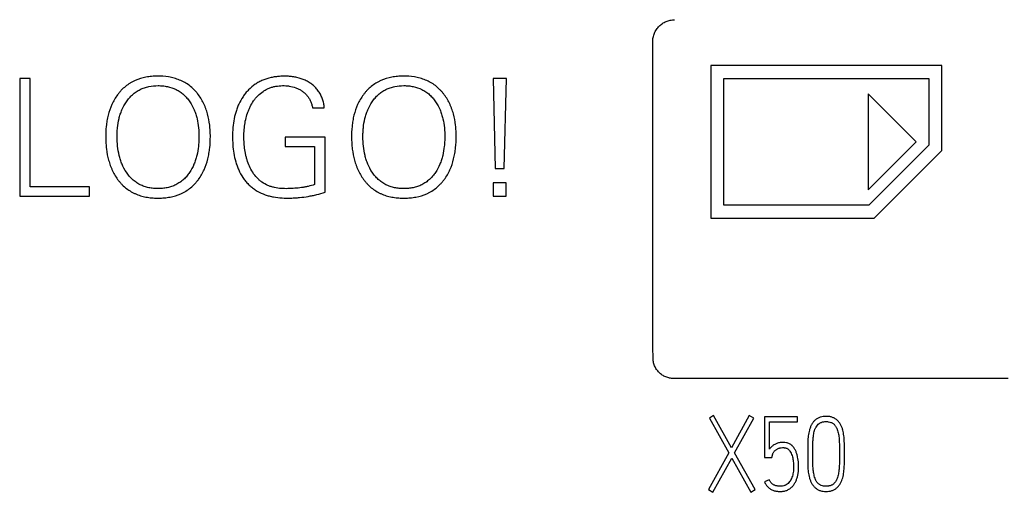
# Model space of a CAD drawing. Extents: x 0 to 420, y 0 to 297.
# Drawn here: x 125.75 to 148.42, y 199.56 to 210.38 of the extents above; entities that cross this region are included whole.
import ezdxf

# ---------------------------------------------------------------- set-up
doc = ezdxf.new("R2010")
doc.units = 0
doc.header["$LTSCALE"] = 23.1
doc.layers.add('10000_FRONT', color=7, linetype='CONTINUOUS')
doc.layers.add('10500_FRONT_LABELING', color=7, linetype='CONTINUOUS')

msp = doc.modelspace()

# ---------------------------------------------------------------- linework, layer by layer
at = {"layer": '10000_FRONT', "color": 7, "linetype": 'CONTINUOUS'}
for p, q in [((141.598, 209.334), (141.598, 205.834)), ((146.898, 209.334), (141.598, 209.334)), ((146.898, 207.384), (146.898, 209.334)), ((141.898, 206.134), (141.898, 209.034)), ((141.898, 209.034), (146.598, 209.034)), ((146.598, 209.034), (146.598, 207.508)), ((145.211, 208.683), (145.211, 206.483)), ((146.311, 207.583), (145.211, 208.683)), ((145.211, 206.483), (146.311, 207.583)), ((146.598, 207.508), (145.224, 206.134)), ((145.348, 205.834), (146.898, 207.384)), ((145.224, 206.134), (141.898, 206.134)), ((141.598, 205.834), (145.348, 205.834)), ((148.422, 202.16), (140.748, 202.16))]:
    msp.add_line(p, q, dxfattribs=at)
for points, knots in [([(140.268, 209.878), (140.268, 209.911), (140.271, 209.943), (140.281, 209.991), (140.285, 210.007), (140.294, 210.038), (140.3, 210.054), (140.319, 210.099), (140.334, 210.128), (140.361, 210.169), (140.371, 210.182), (140.391, 210.208), (140.402, 210.22), (140.437, 210.254), (140.462, 210.275), (140.503, 210.302), (140.517, 210.311), (140.546, 210.326), (140.561, 210.333), (140.591, 210.346), (140.606, 210.351), (140.637, 210.361), (140.653, 210.365), (140.702, 210.375), (140.735, 210.378), (140.768, 210.378)], [0, 0, 0, 0, 0.125, 0.125, 0.1875, 0.1875, 0.25, 0.25, 0.375, 0.375, 0.4375, 0.4375, 0.5, 0.5, 0.625, 0.625, 0.6875, 0.6875, 0.75, 0.75, 0.8125, 0.8125, 0.875, 0.875, 1, 1, 1, 1]), ([(140.748, 202.16), (140.717, 202.16), (140.686, 202.163), (140.641, 202.172), (140.626, 202.176), (140.596, 202.185), (140.581, 202.19), (140.538, 202.208), (140.511, 202.222), (140.472, 202.248), (140.46, 202.257), (140.436, 202.277), (140.424, 202.288), (140.391, 202.32), (140.372, 202.344), (140.346, 202.383), (140.338, 202.397), (140.323, 202.424), (140.31, 202.452), (140.3, 202.481), (140.291, 202.511), (140.287, 202.526), (140.277, 202.572), (140.274, 202.603), (140.274, 202.634)], [0, 0, 0, 0, 0.125, 0.125, 0.1875, 0.1875, 0.25, 0.25, 0.375, 0.375, 0.4375, 0.4375, 0.5, 0.5, 0.625, 0.625, 0.6875, 0.6875, 0.75, 0.8125, 0.8125, 0.875, 0.875, 1, 1, 1, 1])]:
    msp.add_open_spline(points, degree=3, knots=knots, dxfattribs=at)
msp.add_open_spline([(140.274, 202.634), (140.273, 205.05), (140.27, 207.464), (140.268, 209.878)], degree=3, dxfattribs=at)
at = {"layer": '10500_FRONT_LABELING', "color": 7, "linetype": 'CONTINUOUS'}
for p, q in [((125.748, 209.034), (125.748, 206.334)), ((125.988, 209.034), (125.748, 209.034)), ((125.988, 206.551), (125.988, 209.034)), ((136.608, 209.034), (136.653, 206.973)), ((136.911, 209.034), (136.608, 209.034)), ((136.863, 206.973), (136.911, 209.034)), ((132.465, 208.364), (132.734, 208.364)), ((131.837, 207.691), (131.837, 207.474)), ((132.753, 207.691), (131.837, 207.691)), ((131.837, 207.474), (132.513, 207.474)), ((132.513, 207.474), (132.513, 206.603)), ((132.753, 206.427), (132.753, 207.691)), ((136.653, 206.973), (136.863, 206.973)), ((136.608, 206.644), (136.608, 206.334)), ((136.904, 206.644), (136.608, 206.644)), ((136.904, 206.334), (136.904, 206.644)), ((125.748, 206.334), (127.349, 206.334)), ((127.349, 206.551), (125.988, 206.551)), ((127.349, 206.334), (127.349, 206.551)), ((136.608, 206.334), (136.904, 206.334)), ((141.665, 201.31), (141.567, 201.251)), ((141.567, 201.251), (142.013, 200.456)), ((142.077, 200.574), (141.665, 201.31)), ((142.482, 201.31), (142.077, 200.574)), ((142.145, 200.454), (142.584, 201.251)), ((142.584, 201.251), (142.482, 201.31)), ((142.829, 201.284), (142.829, 200.35)), ((143.591, 201.284), (142.829, 201.284)), ((142.944, 200.539), (142.944, 201.166)), ((142.944, 201.166), (143.591, 201.166)), ((143.591, 201.166), (143.591, 201.284)), ((142.013, 200.456), (141.548, 199.614)), ((142.619, 199.614), (142.145, 200.454)), ((143.822, 200.444), (143.822, 200.418)), ((143.938, 200.418), (143.938, 200.444)), ((144.551, 200.444), (144.551, 200.418)), ((144.666, 200.418), (144.666, 200.444)), ((141.649, 199.556), (142.079, 200.336)), ((142.079, 200.336), (142.518, 199.556)), ((142.829, 200.35), (143.003, 200.35)), ((143.003, 200.35), (143.012, 200.402)), ((142.939, 199.841), (142.834, 199.791)), ((141.548, 199.614), (141.649, 199.556)), ((142.518, 199.556), (142.619, 199.614))]:
    msp.add_line(p, q, dxfattribs=at)
for points, knots in [([(129.847, 206.719), (129.873, 206.754), (129.897, 206.791), (129.94, 206.866), (129.96, 206.904), (130.013, 207.022), (130.04, 207.105), (130.067, 207.211), (130.072, 207.232), (130.081, 207.275), (130.085, 207.296), (130.096, 207.36), (130.102, 207.403), (130.116, 207.532), (130.12, 207.619), (130.12, 207.749), (130.119, 207.792), (130.114, 207.879), (130.11, 207.923), (130.095, 208.052), (130.079, 208.137), (130.044, 208.263), (130.031, 208.304), (130.008, 208.365), (130, 208.386), (129.983, 208.426), (129.974, 208.446), (129.927, 208.544), (129.881, 208.618), (129.814, 208.703), (129.8, 208.72), (129.771, 208.753), (129.756, 208.769), (129.709, 208.815), (129.677, 208.844), (129.607, 208.896), (129.571, 208.92), (129.494, 208.963), (129.455, 208.982), (129.374, 209.015), (129.333, 209.029), (129.27, 209.046), (129.249, 209.051), (129.206, 209.06), (129.184, 209.064), (129.076, 209.082), (128.99, 209.087), (128.86, 209.086), (128.816, 209.084), (128.751, 209.078), (128.729, 209.075), (128.686, 209.069), (128.664, 209.066), (128.557, 209.046), (128.474, 209.021), (128.374, 208.977), (128.354, 208.967), (128.315, 208.947), (128.296, 208.937), (128.241, 208.903), (128.206, 208.878), (128.139, 208.823), (128.107, 208.794), (128.062, 208.746), (128.047, 208.73), (128.019, 208.696), (128.005, 208.679), (127.992, 208.661)], [0, 0, 0, 0, 0.03125, 0.03125, 0.0625, 0.0625, 0.125, 0.125, 0.140625, 0.140625, 0.15625, 0.15625, 0.1875, 0.1875, 0.25, 0.25, 0.28125, 0.28125, 0.3125, 0.3125, 0.375, 0.375, 0.40625, 0.40625, 0.421875, 0.421875, 0.4375, 0.4375, 0.5, 0.5, 0.515625, 0.515625, 0.53125, 0.53125, 0.5625, 0.5625, 0.59375, 0.59375, 0.625, 0.625, 0.65625, 0.65625, 0.671875, 0.671875, 0.6875, 0.6875, 0.75, 0.75, 0.78125, 0.78125, 0.796875, 0.796875, 0.8125, 0.8125, 0.875, 0.875, 0.890625, 0.890625, 0.90625, 0.90625, 0.9375, 0.9375, 0.96875, 0.96875, 0.984375, 0.984375, 1, 1, 1, 1]), ([(132.734, 208.364), (132.731, 208.398), (132.727, 208.431), (132.713, 208.496), (132.705, 208.529), (132.688, 208.576), (132.682, 208.592), (132.669, 208.623), (132.662, 208.638), (132.64, 208.683), (132.623, 208.711), (132.585, 208.766), (132.564, 208.792), (132.53, 208.829), (132.518, 208.841), (132.493, 208.864), (132.48, 208.874), (132.441, 208.906), (132.414, 208.925), (132.357, 208.961), (132.327, 208.977), (132.236, 209.019), (132.173, 209.041), (132.091, 209.06), (132.074, 209.063), (132.041, 209.069), (131.992, 209.077), (131.942, 209.082), (131.876, 209.086), (131.843, 209.086), (131.776, 209.086), (131.743, 209.085), (131.676, 209.08), (131.643, 209.076), (131.577, 209.067), (131.544, 209.061), (131.447, 209.039), (131.384, 209.02), (131.293, 208.981), (131.262, 208.967), (131.218, 208.943), (131.203, 208.935), (131.175, 208.918), (131.161, 208.909), (131.092, 208.862), (131.042, 208.819), (130.972, 208.748), (130.95, 208.723), (130.908, 208.671), (130.888, 208.644), (130.832, 208.561), (130.8, 208.503), (130.758, 208.413), (130.745, 208.382), (130.727, 208.335), (130.722, 208.319), (130.711, 208.287), (130.706, 208.272), (130.663, 208.128), (130.643, 207.997), (130.632, 207.831), (130.63, 207.798), (130.629, 207.731), (130.628, 207.698), (130.63, 207.599), (130.633, 207.532), (130.646, 207.401), (130.655, 207.336), (130.68, 207.206), (130.696, 207.142), (130.721, 207.062), (130.727, 207.046), (130.738, 207.015), (130.756, 206.968), (130.777, 206.922), (130.822, 206.833), (130.856, 206.775), (130.907, 206.708), (130.917, 206.695), (130.938, 206.669), (130.971, 206.631), (131.03, 206.573), (131.082, 206.531), (131.122, 206.501), (131.136, 206.491), (131.164, 206.473), (131.178, 206.464), (131.251, 206.422), (131.312, 206.394), (131.406, 206.36), (131.438, 206.35), (131.487, 206.337), (131.503, 206.333), (131.536, 206.326), (131.552, 206.323), (131.635, 206.307), (131.701, 206.3), (131.833, 206.292), (131.9, 206.292), (132, 206.295), (132.034, 206.296), (132.1, 206.301), (132.134, 206.303), (132.233, 206.313), (132.299, 206.322), (132.397, 206.338), (132.43, 206.344), (132.495, 206.358), (132.528, 206.365), (132.625, 206.389), (132.689, 206.407), (132.753, 206.427)], [0, 0, 0, 0, 0.015625, 0.015625, 0.03125, 0.03125, 0.039062, 0.039062, 0.046875, 0.046875, 0.0625, 0.0625, 0.078125, 0.078125, 0.085938, 0.085938, 0.09375, 0.09375, 0.109375, 0.109375, 0.125, 0.125, 0.15625, 0.15625, 0.164062, 0.164062, 0.171875, 0.1875, 0.1875, 0.203125, 0.203125, 0.21875, 0.21875, 0.234375, 0.234375, 0.25, 0.25, 0.28125, 0.28125, 0.296875, 0.296875, 0.304688, 0.304688, 0.3125, 0.3125, 0.34375, 0.34375, 0.359375, 0.359375, 0.375, 0.375, 0.40625, 0.40625, 0.421875, 0.421875, 0.429688, 0.429688, 0.4375, 0.4375, 0.5, 0.5, 0.515625, 0.515625, 0.53125, 0.53125, 0.5625, 0.5625, 0.59375, 0.59375, 0.625, 0.625, 0.632812, 0.632812, 0.640625, 0.65625, 0.65625, 0.6875, 0.6875, 0.695312, 0.695312, 0.703125, 0.71875, 0.734375, 0.734375, 0.742188, 0.742188, 0.75, 0.75, 0.78125, 0.78125, 0.796875, 0.796875, 0.804688, 0.804688, 0.8125, 0.8125, 0.84375, 0.84375, 0.875, 0.875, 0.890625, 0.890625, 0.90625, 0.90625, 0.9375, 0.9375, 0.953125, 0.953125, 0.96875, 0.96875, 1, 1, 1, 1]), ([(135.486, 206.719), (135.512, 206.754), (135.536, 206.791), (135.58, 206.866), (135.599, 206.904), (135.652, 207.022), (135.68, 207.105), (135.706, 207.211), (135.711, 207.232), (135.72, 207.275), (135.724, 207.296), (135.735, 207.36), (135.741, 207.403), (135.755, 207.532), (135.759, 207.619), (135.759, 207.749), (135.758, 207.792), (135.753, 207.879), (135.75, 207.923), (135.734, 208.052), (135.718, 208.137), (135.684, 208.263), (135.67, 208.304), (135.648, 208.365), (135.639, 208.386), (135.622, 208.426), (135.613, 208.446), (135.566, 208.544), (135.52, 208.618), (135.453, 208.703), (135.439, 208.72), (135.41, 208.753), (135.395, 208.769), (135.348, 208.815), (135.316, 208.844), (135.247, 208.896), (135.21, 208.92), (135.133, 208.963), (135.094, 208.982), (135.013, 209.015), (134.972, 209.029), (134.909, 209.046), (134.888, 209.051), (134.845, 209.06), (134.823, 209.064), (134.716, 209.082), (134.629, 209.087), (134.499, 209.086), (134.456, 209.084), (134.39, 209.078), (134.369, 209.075), (134.325, 209.069), (134.304, 209.066), (134.197, 209.046), (134.113, 209.021), (134.013, 208.977), (133.994, 208.967), (133.955, 208.947), (133.936, 208.937), (133.88, 208.903), (133.845, 208.878), (133.778, 208.823), (133.746, 208.794), (133.701, 208.746), (133.686, 208.73), (133.658, 208.696), (133.644, 208.679), (133.631, 208.661)], [0, 0, 0, 0, 0.03125, 0.03125, 0.0625, 0.0625, 0.125, 0.125, 0.140625, 0.140625, 0.15625, 0.15625, 0.1875, 0.1875, 0.25, 0.25, 0.28125, 0.28125, 0.3125, 0.3125, 0.375, 0.375, 0.40625, 0.40625, 0.421875, 0.421875, 0.4375, 0.4375, 0.5, 0.5, 0.515625, 0.515625, 0.53125, 0.53125, 0.5625, 0.5625, 0.59375, 0.59375, 0.625, 0.625, 0.65625, 0.65625, 0.671875, 0.671875, 0.6875, 0.6875, 0.75, 0.75, 0.78125, 0.78125, 0.796875, 0.796875, 0.8125, 0.8125, 0.875, 0.875, 0.890625, 0.890625, 0.90625, 0.90625, 0.9375, 0.9375, 0.96875, 0.96875, 0.984375, 0.984375, 1, 1, 1, 1]), ([(128.194, 206.884), (128.154, 206.943), (128.121, 207.006), (128.081, 207.103), (128.068, 207.136), (128.052, 207.187), (128.047, 207.204), (128.037, 207.238), (128.033, 207.255), (128.012, 207.342), (128, 207.412), (127.985, 207.552), (127.981, 207.622), (127.981, 207.728), (127.982, 207.763), (127.985, 207.834), (127.987, 207.87), (127.998, 207.975), (128.009, 208.045), (128.034, 208.148), (128.044, 208.182), (128.06, 208.232), (128.066, 208.249), (128.079, 208.282), (128.085, 208.299), (128.121, 208.38), (128.154, 208.442), (128.204, 208.515), (128.215, 208.53), (128.237, 208.558), (128.248, 208.572), (128.283, 208.612), (128.308, 208.638), (128.36, 208.685), (128.388, 208.707), (128.432, 208.737), (128.447, 208.747), (128.478, 208.765), (128.494, 208.773), (128.541, 208.797), (128.574, 208.81), (128.624, 208.827), (128.641, 208.832), (128.676, 208.842), (128.693, 208.846), (128.781, 208.864), (128.851, 208.869), (128.957, 208.869), (128.992, 208.868), (129.046, 208.863), (129.063, 208.861), (129.099, 208.855), (129.116, 208.852), (129.203, 208.834), (129.27, 208.812), (129.366, 208.764), (129.397, 208.746), (129.455, 208.707), (129.483, 208.685), (129.523, 208.649), (129.535, 208.637), (129.56, 208.611), (129.572, 208.598), (129.607, 208.558), (129.629, 208.529), (129.649, 208.5)], [0, 0, 0, 0, 0.0625, 0.0625, 0.09375, 0.09375, 0.109375, 0.109375, 0.125, 0.125, 0.1875, 0.1875, 0.25, 0.25, 0.28125, 0.28125, 0.3125, 0.3125, 0.375, 0.375, 0.40625, 0.40625, 0.421875, 0.421875, 0.4375, 0.4375, 0.5, 0.5, 0.515625, 0.515625, 0.53125, 0.53125, 0.5625, 0.5625, 0.59375, 0.59375, 0.609375, 0.609375, 0.625, 0.625, 0.65625, 0.65625, 0.671875, 0.671875, 0.6875, 0.6875, 0.75, 0.75, 0.78125, 0.78125, 0.796875, 0.796875, 0.8125, 0.8125, 0.875, 0.875, 0.90625, 0.90625, 0.9375, 0.9375, 0.953125, 0.953125, 0.96875, 0.96875, 1, 1, 1, 1]), ([(132.513, 206.603), (132.463, 206.587), (132.413, 206.573), (132.337, 206.555), (132.312, 206.55), (132.261, 206.54), (132.235, 206.536), (132.158, 206.526), (132.107, 206.521), (132.029, 206.516), (132.003, 206.514), (131.951, 206.512), (131.925, 206.511), (131.873, 206.509), (131.847, 206.509), (131.795, 206.51), (131.769, 206.511), (131.691, 206.517), (131.64, 206.524), (131.576, 206.538), (131.563, 206.542), (131.538, 206.548), (131.526, 206.552), (131.488, 206.564), (131.464, 206.574), (131.393, 206.605), (131.348, 206.63), (131.294, 206.667), (131.284, 206.675), (131.263, 206.691), (131.253, 206.699), (131.224, 206.725), (131.205, 206.743), (131.152, 206.8), (131.12, 206.841), (131.062, 206.93), (131.038, 206.975), (130.995, 207.07), (130.977, 207.118), (130.954, 207.193), (130.947, 207.218), (130.935, 207.269), (130.929, 207.294), (130.914, 207.37), (130.907, 207.422), (130.896, 207.524), (130.893, 207.576), (130.89, 207.679), (130.89, 207.731), (130.893, 207.809), (130.895, 207.835), (130.899, 207.887), (130.901, 207.912), (130.91, 207.989), (130.919, 208.04), (130.942, 208.141), (130.955, 208.191), (130.981, 208.265), (130.99, 208.289), (131.011, 208.337), (131.021, 208.361), (131.056, 208.43), (131.082, 208.475), (131.127, 208.539), (131.143, 208.56), (131.176, 208.6), (131.193, 208.62), (131.248, 208.675), (131.287, 208.709), (131.341, 208.745), (131.353, 208.752), (131.375, 208.766), (131.386, 208.772), (131.421, 208.79), (131.444, 208.801), (131.492, 208.821), (131.517, 208.829), (131.555, 208.84), (131.567, 208.843), (131.593, 208.849), (131.606, 208.852), (131.67, 208.864), (131.721, 208.868), (131.799, 208.87), (131.825, 208.869), (131.864, 208.867), (131.877, 208.866), (131.903, 208.863), (131.916, 208.861), (131.981, 208.851), (132.031, 208.839), (132.092, 208.816), (132.104, 208.811), (132.128, 208.801), (132.14, 208.795), (132.175, 208.777), (132.197, 208.764), (132.241, 208.735), (132.261, 208.719), (132.291, 208.693), (132.3, 208.684), (132.319, 208.666), (132.328, 208.656), (132.353, 208.626), (132.368, 208.605), (132.395, 208.561), (132.408, 208.538), (132.429, 208.49), (132.438, 208.466), (132.454, 208.416), (132.46, 208.39), (132.465, 208.364)], [0, 0, 0, 0, 0.03125, 0.03125, 0.046875, 0.046875, 0.0625, 0.0625, 0.09375, 0.09375, 0.109375, 0.109375, 0.125, 0.125, 0.140625, 0.140625, 0.15625, 0.15625, 0.1875, 0.1875, 0.195312, 0.195312, 0.203125, 0.203125, 0.21875, 0.21875, 0.25, 0.25, 0.257812, 0.257812, 0.265625, 0.265625, 0.28125, 0.28125, 0.3125, 0.3125, 0.34375, 0.34375, 0.375, 0.375, 0.390625, 0.390625, 0.40625, 0.40625, 0.4375, 0.4375, 0.46875, 0.46875, 0.5, 0.5, 0.515625, 0.515625, 0.53125, 0.53125, 0.5625, 0.5625, 0.59375, 0.59375, 0.609375, 0.609375, 0.625, 0.625, 0.65625, 0.65625, 0.671875, 0.671875, 0.6875, 0.6875, 0.71875, 0.71875, 0.726562, 0.726562, 0.734375, 0.734375, 0.75, 0.75, 0.765625, 0.765625, 0.773438, 0.773438, 0.78125, 0.78125, 0.8125, 0.8125, 0.828125, 0.828125, 0.835938, 0.835938, 0.84375, 0.84375, 0.875, 0.875, 0.882812, 0.882812, 0.890625, 0.890625, 0.90625, 0.90625, 0.921875, 0.921875, 0.929688, 0.929688, 0.9375, 0.9375, 0.953125, 0.953125, 0.96875, 0.96875, 0.984375, 0.984375, 1, 1, 1, 1]), ([(133.833, 206.884), (133.793, 206.943), (133.761, 207.006), (133.72, 207.103), (133.708, 207.136), (133.691, 207.187), (133.686, 207.204), (133.676, 207.238), (133.672, 207.255), (133.651, 207.342), (133.639, 207.412), (133.624, 207.552), (133.62, 207.622), (133.62, 207.728), (133.621, 207.763), (133.624, 207.834), (133.627, 207.87), (133.637, 207.975), (133.649, 208.045), (133.673, 208.148), (133.683, 208.182), (133.7, 208.232), (133.705, 208.249), (133.718, 208.282), (133.725, 208.299), (133.76, 208.38), (133.794, 208.442), (133.844, 208.515), (133.854, 208.53), (133.876, 208.558), (133.887, 208.572), (133.922, 208.612), (133.947, 208.638), (133.999, 208.685), (134.027, 208.707), (134.071, 208.737), (134.086, 208.747), (134.117, 208.765), (134.133, 208.773), (134.181, 208.797), (134.213, 208.81), (134.264, 208.827), (134.28, 208.832), (134.315, 208.842), (134.332, 208.846), (134.42, 208.864), (134.49, 208.869), (134.596, 208.869), (134.632, 208.868), (134.685, 208.863), (134.703, 208.861), (134.738, 208.855), (134.755, 208.852), (134.842, 208.834), (134.909, 208.812), (135.006, 208.764), (135.036, 208.746), (135.095, 208.707), (135.122, 208.685), (135.162, 208.649), (135.175, 208.637), (135.199, 208.611), (135.212, 208.598), (135.247, 208.558), (135.268, 208.529), (135.288, 208.5)], [0, 0, 0, 0, 0.0625, 0.0625, 0.09375, 0.09375, 0.109375, 0.109375, 0.125, 0.125, 0.1875, 0.1875, 0.25, 0.25, 0.28125, 0.28125, 0.3125, 0.3125, 0.375, 0.375, 0.40625, 0.40625, 0.421875, 0.421875, 0.4375, 0.4375, 0.5, 0.5, 0.515625, 0.515625, 0.53125, 0.53125, 0.5625, 0.5625, 0.59375, 0.59375, 0.609375, 0.609375, 0.625, 0.625, 0.65625, 0.65625, 0.671875, 0.671875, 0.6875, 0.6875, 0.75, 0.75, 0.78125, 0.78125, 0.796875, 0.796875, 0.8125, 0.8125, 0.875, 0.875, 0.90625, 0.90625, 0.9375, 0.9375, 0.953125, 0.953125, 0.96875, 0.96875, 1, 1, 1, 1]), ([(127.992, 208.661), (127.966, 208.626), (127.942, 208.59), (127.898, 208.515), (127.878, 208.477), (127.824, 208.359), (127.796, 208.277), (127.769, 208.171), (127.764, 208.15), (127.755, 208.107), (127.743, 208.043), (127.735, 207.979), (127.722, 207.85), (127.718, 207.763), (127.72, 207.633), (127.721, 207.59), (127.726, 207.524), (127.727, 207.503), (127.731, 207.459), (127.734, 207.438), (127.747, 207.33), (127.763, 207.245), (127.798, 207.12), (127.811, 207.078), (127.833, 207.017), (127.842, 206.996), (127.859, 206.956), (127.868, 206.936), (127.915, 206.838), (127.96, 206.764), (128.027, 206.678), (128.041, 206.661), (128.07, 206.629), (128.085, 206.613), (128.131, 206.567), (128.164, 206.538), (128.232, 206.485), (128.268, 206.461), (128.325, 206.429), (128.344, 206.419), (128.384, 206.399), (128.404, 206.39), (128.464, 206.365), (128.505, 206.351), (128.589, 206.328), (128.632, 206.319), (128.719, 206.304), (128.762, 206.3), (128.849, 206.294), (128.892, 206.292), (128.979, 206.293), (129.022, 206.295), (129.109, 206.303), (129.152, 206.309), (129.281, 206.333), (129.365, 206.358), (129.464, 206.402), (129.484, 206.412), (129.523, 206.432), (129.542, 206.443), (129.598, 206.477), (129.634, 206.502), (129.701, 206.557), (129.733, 206.586), (129.778, 206.634), (129.792, 206.65), (129.82, 206.684), (129.834, 206.701), (129.847, 206.719)], [0, 0, 0, 0, 0.03125, 0.03125, 0.0625, 0.0625, 0.125, 0.125, 0.140625, 0.140625, 0.15625, 0.1875, 0.1875, 0.25, 0.25, 0.28125, 0.28125, 0.296875, 0.296875, 0.3125, 0.3125, 0.375, 0.375, 0.40625, 0.40625, 0.421875, 0.421875, 0.4375, 0.4375, 0.5, 0.5, 0.515625, 0.515625, 0.53125, 0.53125, 0.5625, 0.5625, 0.59375, 0.59375, 0.609375, 0.609375, 0.625, 0.625, 0.65625, 0.65625, 0.6875, 0.6875, 0.71875, 0.71875, 0.75, 0.75, 0.78125, 0.78125, 0.8125, 0.8125, 0.875, 0.875, 0.890625, 0.890625, 0.90625, 0.90625, 0.9375, 0.9375, 0.96875, 0.96875, 0.984375, 0.984375, 1, 1, 1, 1]), ([(133.631, 208.661), (133.605, 208.626), (133.581, 208.59), (133.537, 208.515), (133.517, 208.477), (133.463, 208.359), (133.435, 208.277), (133.408, 208.171), (133.403, 208.15), (133.395, 208.107), (133.382, 208.043), (133.374, 207.979), (133.361, 207.85), (133.358, 207.763), (133.359, 207.633), (133.361, 207.59), (133.365, 207.524), (133.367, 207.503), (133.371, 207.459), (133.373, 207.438), (133.387, 207.33), (133.403, 207.245), (133.437, 207.12), (133.45, 207.078), (133.473, 207.017), (133.481, 206.996), (133.498, 206.956), (133.507, 206.936), (133.554, 206.838), (133.599, 206.764), (133.667, 206.678), (133.681, 206.661), (133.71, 206.629), (133.724, 206.613), (133.77, 206.567), (133.803, 206.538), (133.871, 206.485), (133.907, 206.461), (133.964, 206.429), (133.983, 206.419), (134.023, 206.399), (134.043, 206.39), (134.103, 206.365), (134.145, 206.351), (134.228, 206.328), (134.271, 206.319), (134.358, 206.304), (134.401, 206.3), (134.488, 206.294), (134.531, 206.292), (134.618, 206.293), (134.661, 206.295), (134.748, 206.303), (134.791, 206.309), (134.921, 206.333), (135.004, 206.358), (135.104, 206.402), (135.123, 206.412), (135.162, 206.432), (135.182, 206.443), (135.238, 206.477), (135.273, 206.502), (135.34, 206.557), (135.372, 206.586), (135.417, 206.634), (135.431, 206.65), (135.46, 206.684), (135.473, 206.701), (135.486, 206.719)], [0, 0, 0, 0, 0.03125, 0.03125, 0.0625, 0.0625, 0.125, 0.125, 0.140625, 0.140625, 0.15625, 0.1875, 0.1875, 0.25, 0.25, 0.28125, 0.28125, 0.296875, 0.296875, 0.3125, 0.3125, 0.375, 0.375, 0.40625, 0.40625, 0.421875, 0.421875, 0.4375, 0.4375, 0.5, 0.5, 0.515625, 0.515625, 0.53125, 0.53125, 0.5625, 0.5625, 0.59375, 0.59375, 0.609375, 0.609375, 0.625, 0.625, 0.65625, 0.65625, 0.6875, 0.6875, 0.71875, 0.71875, 0.75, 0.75, 0.78125, 0.78125, 0.8125, 0.8125, 0.875, 0.875, 0.890625, 0.890625, 0.90625, 0.90625, 0.9375, 0.9375, 0.96875, 0.96875, 0.984375, 0.984375, 1, 1, 1, 1]), ([(129.649, 208.5), (129.69, 208.441), (129.723, 208.378), (129.764, 208.281), (129.782, 208.231), (129.797, 208.18), (129.807, 208.146), (129.811, 208.128), (129.831, 208.042), (129.842, 207.972), (129.856, 207.832), (129.859, 207.761), (129.858, 207.655), (129.857, 207.62), (129.853, 207.549), (129.851, 207.514), (129.839, 207.408), (129.827, 207.339), (129.802, 207.236), (129.793, 207.202), (129.776, 207.152), (129.771, 207.135), (129.758, 207.101), (129.752, 207.085), (129.717, 207.003), (129.684, 206.94), (129.634, 206.867), (129.624, 206.853), (129.602, 206.824), (129.591, 206.81), (129.556, 206.769), (129.532, 206.744), (129.48, 206.696), (129.452, 206.674), (129.408, 206.644), (129.393, 206.634), (129.362, 206.616), (129.347, 206.607), (129.299, 206.584), (129.266, 206.57), (129.216, 206.552), (129.199, 206.547), (129.165, 206.538), (129.148, 206.534), (129.095, 206.523), (129.06, 206.518), (128.989, 206.511), (128.954, 206.51), (128.884, 206.51), (128.848, 206.511), (128.795, 206.516), (128.777, 206.518), (128.742, 206.524), (128.724, 206.527), (128.672, 206.538), (128.638, 206.547), (128.588, 206.565), (128.572, 206.571), (128.539, 206.585), (128.523, 206.592), (128.475, 206.617), (128.444, 206.635), (128.386, 206.675), (128.359, 206.697), (128.319, 206.733), (128.307, 206.745), (128.282, 206.771), (128.27, 206.784), (128.235, 206.825), (128.214, 206.854), (128.194, 206.884)], [0, 0, 0, 0, 0.0625, 0.0625, 0.09375, 0.109375, 0.109375, 0.125, 0.125, 0.1875, 0.1875, 0.25, 0.25, 0.28125, 0.28125, 0.3125, 0.3125, 0.375, 0.375, 0.40625, 0.40625, 0.421875, 0.421875, 0.4375, 0.4375, 0.5, 0.5, 0.515625, 0.515625, 0.53125, 0.53125, 0.5625, 0.5625, 0.59375, 0.59375, 0.609375, 0.609375, 0.625, 0.625, 0.65625, 0.65625, 0.671875, 0.671875, 0.6875, 0.6875, 0.71875, 0.71875, 0.75, 0.75, 0.78125, 0.78125, 0.796875, 0.796875, 0.8125, 0.8125, 0.84375, 0.84375, 0.859375, 0.859375, 0.875, 0.875, 0.90625, 0.90625, 0.9375, 0.9375, 0.953125, 0.953125, 0.96875, 0.96875, 1, 1, 1, 1]), ([(135.288, 208.5), (135.329, 208.441), (135.362, 208.378), (135.403, 208.281), (135.421, 208.231), (135.436, 208.18), (135.446, 208.146), (135.45, 208.128), (135.47, 208.042), (135.481, 207.972), (135.495, 207.832), (135.498, 207.761), (135.497, 207.655), (135.496, 207.62), (135.493, 207.549), (135.49, 207.514), (135.478, 207.408), (135.467, 207.339), (135.442, 207.236), (135.432, 207.202), (135.416, 207.152), (135.41, 207.135), (135.397, 207.101), (135.391, 207.085), (135.356, 207.003), (135.323, 206.94), (135.273, 206.867), (135.263, 206.853), (135.242, 206.824), (135.23, 206.81), (135.196, 206.769), (135.171, 206.744), (135.119, 206.696), (135.091, 206.674), (135.047, 206.644), (135.032, 206.634), (135.002, 206.616), (134.986, 206.607), (134.938, 206.584), (134.906, 206.57), (134.855, 206.552), (134.839, 206.547), (134.804, 206.538), (134.787, 206.534), (134.734, 206.523), (134.699, 206.518), (134.629, 206.511), (134.593, 206.51), (134.523, 206.51), (134.487, 206.511), (134.434, 206.516), (134.416, 206.518), (134.381, 206.524), (134.364, 206.527), (134.312, 206.538), (134.278, 206.547), (134.227, 206.565), (134.211, 206.571), (134.178, 206.585), (134.162, 206.592), (134.114, 206.617), (134.083, 206.635), (134.025, 206.675), (133.998, 206.697), (133.959, 206.733), (133.946, 206.745), (133.921, 206.771), (133.909, 206.784), (133.875, 206.825), (133.853, 206.854), (133.833, 206.884)], [0, 0, 0, 0, 0.0625, 0.0625, 0.09375, 0.109375, 0.109375, 0.125, 0.125, 0.1875, 0.1875, 0.25, 0.25, 0.28125, 0.28125, 0.3125, 0.3125, 0.375, 0.375, 0.40625, 0.40625, 0.421875, 0.421875, 0.4375, 0.4375, 0.5, 0.5, 0.515625, 0.515625, 0.53125, 0.53125, 0.5625, 0.5625, 0.59375, 0.59375, 0.609375, 0.609375, 0.625, 0.625, 0.65625, 0.65625, 0.671875, 0.671875, 0.6875, 0.6875, 0.71875, 0.71875, 0.75, 0.75, 0.78125, 0.78125, 0.796875, 0.796875, 0.8125, 0.8125, 0.84375, 0.84375, 0.859375, 0.859375, 0.875, 0.875, 0.90625, 0.90625, 0.9375, 0.9375, 0.953125, 0.953125, 0.96875, 0.96875, 1, 1, 1, 1]), ([(144.666, 200.444), (144.666, 200.489), (144.666, 200.534), (144.665, 200.624), (144.664, 200.669), (144.661, 200.759), (144.657, 200.803), (144.649, 200.87), (144.646, 200.893), (144.638, 200.937), (144.633, 200.959), (144.624, 200.991), (144.621, 201.002), (144.614, 201.024), (144.61, 201.034), (144.598, 201.066), (144.589, 201.086), (144.567, 201.125), (144.554, 201.143), (144.533, 201.17), (144.526, 201.178), (144.51, 201.195), (144.494, 201.21), (144.476, 201.224), (144.458, 201.237), (144.448, 201.243), (144.418, 201.259), (144.398, 201.268), (144.366, 201.278), (144.355, 201.281), (144.333, 201.286), (144.321, 201.288), (144.288, 201.292), (144.266, 201.293), (144.221, 201.293), (144.199, 201.292), (144.154, 201.285), (144.132, 201.281), (144.1, 201.27), (144.09, 201.266), (144.069, 201.257), (144.059, 201.252), (144.029, 201.236), (144.011, 201.222), (143.978, 201.193), (143.962, 201.176), (143.934, 201.141), (143.922, 201.122), (143.905, 201.093), (143.9, 201.083), (143.891, 201.062), (143.887, 201.052), (143.875, 201.021), (143.868, 200.999), (143.856, 200.956), (143.851, 200.934), (143.843, 200.89), (143.839, 200.868), (143.831, 200.802), (143.827, 200.757), (143.824, 200.69), (143.824, 200.668), (143.823, 200.623), (143.823, 200.601), (143.822, 200.534), (143.822, 200.489), (143.822, 200.444)], [0, 0, 0, 0, 0.0625, 0.0625, 0.125, 0.125, 0.1875, 0.1875, 0.21875, 0.21875, 0.25, 0.25, 0.265625, 0.265625, 0.28125, 0.28125, 0.3125, 0.3125, 0.34375, 0.34375, 0.359375, 0.359375, 0.375, 0.390625, 0.390625, 0.40625, 0.40625, 0.4375, 0.4375, 0.453125, 0.453125, 0.46875, 0.46875, 0.5, 0.5, 0.53125, 0.53125, 0.5625, 0.5625, 0.578125, 0.578125, 0.59375, 0.59375, 0.625, 0.625, 0.65625, 0.65625, 0.6875, 0.6875, 0.703125, 0.703125, 0.71875, 0.71875, 0.75, 0.75, 0.78125, 0.78125, 0.8125, 0.8125, 0.875, 0.875, 0.90625, 0.90625, 0.9375, 0.9375, 1, 1, 1, 1]), ([(143.938, 200.444), (143.938, 200.482), (143.939, 200.519), (143.939, 200.593), (143.94, 200.63), (143.942, 200.686), (143.942, 200.704), (143.944, 200.742), (143.946, 200.76), (143.949, 200.797), (143.95, 200.816), (143.955, 200.853), (143.957, 200.871), (143.964, 200.908), (143.968, 200.926), (143.977, 200.962), (143.983, 200.979), (143.993, 201.005), (143.997, 201.014), (144.005, 201.031), (144.009, 201.039), (144.023, 201.063), (144.034, 201.078), (144.059, 201.107), (144.072, 201.12), (144.095, 201.136), (144.103, 201.141), (144.12, 201.149), (144.128, 201.153), (144.146, 201.159), (144.155, 201.162), (144.173, 201.166), (144.182, 201.168), (144.21, 201.172), (144.228, 201.173), (144.256, 201.173), (144.265, 201.173), (144.284, 201.171), (144.293, 201.17), (144.321, 201.166), (144.339, 201.161), (144.365, 201.151), (144.374, 201.147), (144.39, 201.138), (144.406, 201.129), (144.42, 201.117), (144.434, 201.104), (144.44, 201.097), (144.452, 201.082), (144.457, 201.075), (144.467, 201.059), (144.472, 201.052), (144.481, 201.035), (144.486, 201.027), (144.494, 201.01), (144.497, 201.002), (144.507, 200.976), (144.513, 200.958), (144.522, 200.923), (144.526, 200.905), (144.533, 200.868), (144.535, 200.85), (144.54, 200.813), (144.542, 200.795), (144.545, 200.758), (144.547, 200.721), (144.548, 200.684), (144.55, 200.629), (144.55, 200.592), (144.551, 200.518), (144.551, 200.481), (144.551, 200.444)], [0, 0, 0, 0, 0.0625, 0.0625, 0.125, 0.125, 0.15625, 0.15625, 0.1875, 0.1875, 0.21875, 0.21875, 0.25, 0.25, 0.28125, 0.28125, 0.3125, 0.3125, 0.328125, 0.328125, 0.34375, 0.34375, 0.375, 0.375, 0.40625, 0.40625, 0.421875, 0.421875, 0.4375, 0.4375, 0.453125, 0.453125, 0.46875, 0.46875, 0.5, 0.5, 0.515625, 0.515625, 0.53125, 0.53125, 0.5625, 0.5625, 0.578125, 0.578125, 0.59375, 0.609375, 0.609375, 0.625, 0.625, 0.640625, 0.640625, 0.65625, 0.65625, 0.671875, 0.671875, 0.6875, 0.6875, 0.71875, 0.71875, 0.75, 0.75, 0.78125, 0.78125, 0.8125, 0.8125, 0.84375, 0.875, 0.875, 0.9375, 0.9375, 1, 1, 1, 1]), ([(142.834, 199.791), (142.844, 199.769), (142.855, 199.748), (142.874, 199.717), (142.882, 199.707), (142.893, 199.693), (142.897, 199.689), (142.905, 199.68), (142.91, 199.675), (142.923, 199.663), (142.932, 199.655), (142.951, 199.64), (142.961, 199.633), (142.982, 199.62), (142.992, 199.615), (143.014, 199.604), (143.026, 199.599), (143.049, 199.591), (143.061, 199.588), (143.084, 199.582), (143.096, 199.58), (143.12, 199.576), (143.133, 199.575), (143.157, 199.574), (143.169, 199.573), (143.194, 199.572), (143.206, 199.572), (143.231, 199.573), (143.243, 199.574), (143.267, 199.577), (143.279, 199.579), (143.303, 199.585), (143.315, 199.588), (143.35, 199.6), (143.372, 199.61), (143.415, 199.636), (143.434, 199.651), (143.461, 199.676), (143.47, 199.685), (143.486, 199.704), (143.494, 199.713), (143.516, 199.743), (143.528, 199.764), (143.545, 199.797), (143.551, 199.808), (143.561, 199.83), (143.565, 199.842), (143.578, 199.876), (143.585, 199.9), (143.597, 199.947), (143.602, 199.971), (143.609, 200.019), (143.611, 200.044), (143.614, 200.093), (143.614, 200.117), (143.613, 200.166), (143.612, 200.215), (143.607, 200.264), (143.601, 200.312), (143.597, 200.336), (143.587, 200.385), (143.581, 200.409), (143.566, 200.456), (143.558, 200.479), (143.542, 200.512), (143.537, 200.523), (143.525, 200.545), (143.518, 200.555), (143.498, 200.586), (143.482, 200.605), (143.46, 200.626), (143.455, 200.63), (143.445, 200.638), (143.441, 200.642), (143.426, 200.653), (143.415, 200.659), (143.393, 200.671), (143.382, 200.676), (143.359, 200.684), (143.347, 200.687), (143.31, 200.695), (143.285, 200.697), (143.249, 200.697), (143.236, 200.696), (143.212, 200.694), (143.2, 200.693), (143.175, 200.689), (143.163, 200.686), (143.139, 200.68), (143.127, 200.677), (143.104, 200.668), (143.093, 200.664), (143.071, 200.653), (143.06, 200.647), (143.039, 200.634), (143.029, 200.627), (143.009, 200.612), (143, 200.604), (142.982, 200.587), (142.974, 200.578), (142.958, 200.559), (142.951, 200.549), (142.944, 200.539)], [0, 0, 0, 0, 0.03125, 0.03125, 0.046875, 0.046875, 0.054688, 0.054688, 0.0625, 0.0625, 0.078125, 0.078125, 0.09375, 0.09375, 0.109375, 0.109375, 0.125, 0.125, 0.140625, 0.140625, 0.15625, 0.15625, 0.171875, 0.171875, 0.1875, 0.1875, 0.203125, 0.203125, 0.21875, 0.21875, 0.234375, 0.234375, 0.25, 0.25, 0.28125, 0.28125, 0.3125, 0.3125, 0.328125, 0.328125, 0.34375, 0.34375, 0.375, 0.375, 0.390625, 0.390625, 0.40625, 0.40625, 0.4375, 0.4375, 0.46875, 0.46875, 0.5, 0.5, 0.53125, 0.53125, 0.5625, 0.59375, 0.59375, 0.625, 0.625, 0.65625, 0.65625, 0.6875, 0.6875, 0.703125, 0.703125, 0.71875, 0.71875, 0.75, 0.75, 0.757812, 0.757812, 0.765625, 0.765625, 0.78125, 0.78125, 0.796875, 0.796875, 0.8125, 0.8125, 0.84375, 0.84375, 0.859375, 0.859375, 0.875, 0.875, 0.890625, 0.890625, 0.90625, 0.90625, 0.921875, 0.921875, 0.9375, 0.9375, 0.953125, 0.953125, 0.96875, 0.96875, 0.984375, 0.984375, 1, 1, 1, 1]), ([(143.012, 200.402), (143.013, 200.407), (143.014, 200.411), (143.016, 200.421), (143.018, 200.425), (143.022, 200.439), (143.026, 200.448), (143.035, 200.464), (143.04, 200.472), (143.051, 200.488), (143.057, 200.495), (143.071, 200.509), (143.078, 200.515), (143.093, 200.526), (143.1, 200.532), (143.117, 200.542), (143.125, 200.546), (143.142, 200.555), (143.151, 200.558), (143.169, 200.565), (143.178, 200.567), (143.196, 200.571), (143.206, 200.572), (143.234, 200.576), (143.252, 200.577), (143.281, 200.576), (143.29, 200.575), (143.309, 200.573), (143.318, 200.571), (143.336, 200.565), (143.345, 200.561), (143.361, 200.551), (143.369, 200.546), (143.384, 200.533), (143.39, 200.527), (143.402, 200.512), (143.408, 200.505), (143.424, 200.481), (143.434, 200.465), (143.45, 200.431), (143.457, 200.414), (143.469, 200.378), (143.474, 200.36), (143.482, 200.323), (143.486, 200.305), (143.491, 200.268), (143.493, 200.249), (143.496, 200.212), (143.497, 200.194), (143.499, 200.156), (143.499, 200.138), (143.499, 200.1), (143.498, 200.081), (143.495, 200.044), (143.493, 200.026), (143.487, 199.989), (143.483, 199.971), (143.474, 199.934), (143.468, 199.916), (143.455, 199.881), (143.447, 199.864), (143.434, 199.839), (143.43, 199.831), (143.42, 199.815), (143.414, 199.807), (143.397, 199.785), (143.385, 199.771), (143.357, 199.745), (143.342, 199.734), (143.318, 199.72), (143.31, 199.715), (143.292, 199.708), (143.284, 199.705), (143.256, 199.697), (143.238, 199.694), (143.21, 199.692), (143.2, 199.692), (143.181, 199.693), (143.172, 199.693), (143.153, 199.694), (143.144, 199.695), (143.125, 199.697), (143.116, 199.699), (143.097, 199.703), (143.088, 199.705), (143.07, 199.712), (143.062, 199.715), (143.045, 199.724), (143.037, 199.728), (143.021, 199.739), (143.013, 199.744), (142.999, 199.756), (142.992, 199.763), (142.979, 199.776), (142.973, 199.784), (142.962, 199.799), (142.957, 199.807), (142.947, 199.824), (142.943, 199.832), (142.939, 199.841)], [0, 0, 0, 0, 0.007812, 0.007812, 0.015625, 0.015625, 0.03125, 0.03125, 0.046875, 0.046875, 0.0625, 0.0625, 0.078125, 0.078125, 0.09375, 0.09375, 0.109375, 0.109375, 0.125, 0.125, 0.140625, 0.140625, 0.15625, 0.15625, 0.1875, 0.1875, 0.203125, 0.203125, 0.21875, 0.21875, 0.234375, 0.234375, 0.25, 0.25, 0.265625, 0.265625, 0.28125, 0.28125, 0.3125, 0.3125, 0.34375, 0.34375, 0.375, 0.375, 0.40625, 0.40625, 0.4375, 0.4375, 0.46875, 0.46875, 0.5, 0.5, 0.53125, 0.53125, 0.5625, 0.5625, 0.59375, 0.59375, 0.625, 0.625, 0.65625, 0.65625, 0.671875, 0.671875, 0.6875, 0.6875, 0.71875, 0.71875, 0.75, 0.75, 0.765625, 0.765625, 0.78125, 0.78125, 0.8125, 0.8125, 0.828125, 0.828125, 0.84375, 0.84375, 0.859375, 0.859375, 0.875, 0.875, 0.890625, 0.890625, 0.90625, 0.90625, 0.921875, 0.921875, 0.9375, 0.9375, 0.953125, 0.953125, 0.96875, 0.96875, 0.984375, 0.984375, 1, 1, 1, 1]), ([(143.822, 200.418), (143.822, 200.374), (143.822, 200.329), (143.823, 200.262), (143.823, 200.24), (143.824, 200.196), (143.824, 200.173), (143.827, 200.107), (143.831, 200.062), (143.839, 199.996), (143.843, 199.973), (143.851, 199.929), (143.856, 199.908), (143.868, 199.865), (143.875, 199.843), (143.891, 199.801), (143.9, 199.781), (143.922, 199.743), (143.935, 199.724), (143.956, 199.698), (143.963, 199.69), (143.979, 199.674), (144.003, 199.651), (144.03, 199.63), (144.059, 199.613), (144.069, 199.608), (144.09, 199.599), (144.111, 199.591), (144.132, 199.585), (144.154, 199.58), (144.165, 199.578), (144.198, 199.574), (144.221, 199.572), (144.265, 199.572), (144.287, 199.573), (144.321, 199.578), (144.332, 199.58), (144.354, 199.585), (144.365, 199.588), (144.397, 199.598), (144.417, 199.607), (144.456, 199.629), (144.474, 199.643), (144.499, 199.665), (144.507, 199.673), (144.523, 199.689), (144.53, 199.698), (144.551, 199.724), (144.564, 199.742), (144.58, 199.771), (144.585, 199.781), (144.595, 199.802), (144.599, 199.812), (144.612, 199.843), (144.619, 199.864), (144.631, 199.907), (144.636, 199.929), (144.645, 199.973), (144.648, 199.995), (144.654, 200.039), (144.656, 200.061), (144.66, 200.106), (144.661, 200.128), (144.663, 200.173), (144.664, 200.195), (144.665, 200.24), (144.665, 200.262), (144.666, 200.329), (144.666, 200.374), (144.666, 200.418)], [0, 0, 0, 0, 0.0625, 0.0625, 0.09375, 0.09375, 0.125, 0.125, 0.1875, 0.1875, 0.21875, 0.21875, 0.25, 0.25, 0.28125, 0.28125, 0.3125, 0.3125, 0.34375, 0.34375, 0.359375, 0.359375, 0.375, 0.40625, 0.40625, 0.421875, 0.421875, 0.4375, 0.453125, 0.453125, 0.46875, 0.46875, 0.5, 0.5, 0.53125, 0.53125, 0.546875, 0.546875, 0.5625, 0.5625, 0.59375, 0.59375, 0.625, 0.625, 0.640625, 0.640625, 0.65625, 0.65625, 0.6875, 0.6875, 0.703125, 0.703125, 0.71875, 0.71875, 0.75, 0.75, 0.78125, 0.78125, 0.8125, 0.8125, 0.84375, 0.84375, 0.875, 0.875, 0.90625, 0.90625, 0.9375, 0.9375, 1, 1, 1, 1]), ([(144.551, 200.418), (144.551, 200.381), (144.551, 200.344), (144.55, 200.27), (144.55, 200.233), (144.548, 200.178), (144.547, 200.159), (144.545, 200.122), (144.544, 200.104), (144.539, 200.049), (144.534, 200.012), (144.523, 199.957), (144.519, 199.939), (144.509, 199.903), (144.503, 199.886), (144.49, 199.851), (144.482, 199.834), (144.468, 199.81), (144.463, 199.802), (144.453, 199.787), (144.447, 199.78), (144.435, 199.766), (144.429, 199.759), (144.415, 199.746), (144.408, 199.74), (144.393, 199.729), (144.385, 199.725), (144.368, 199.716), (144.36, 199.712), (144.342, 199.706), (144.333, 199.703), (144.315, 199.699), (144.306, 199.697), (144.279, 199.693), (144.26, 199.692), (144.223, 199.692), (144.204, 199.694), (144.168, 199.7), (144.15, 199.704), (144.124, 199.714), (144.115, 199.718), (144.099, 199.727), (144.091, 199.732), (144.076, 199.743), (144.069, 199.749), (144.056, 199.762), (144.049, 199.769), (144.038, 199.784), (144.032, 199.791), (144.022, 199.807), (144.017, 199.815), (144.004, 199.839), (143.996, 199.856), (143.984, 199.891), (143.978, 199.909), (143.969, 199.945), (143.965, 199.963), (143.955, 200.017), (143.951, 200.053), (143.946, 200.108), (143.944, 200.126), (143.942, 200.162), (143.942, 200.181), (143.94, 200.235), (143.94, 200.272), (143.939, 200.345), (143.938, 200.382), (143.938, 200.418)], [0, 0, 0, 0, 0.0625, 0.0625, 0.125, 0.125, 0.15625, 0.15625, 0.1875, 0.1875, 0.25, 0.25, 0.28125, 0.28125, 0.3125, 0.3125, 0.34375, 0.34375, 0.359375, 0.359375, 0.375, 0.375, 0.390625, 0.390625, 0.40625, 0.40625, 0.421875, 0.421875, 0.4375, 0.4375, 0.453125, 0.453125, 0.46875, 0.46875, 0.5, 0.5, 0.53125, 0.53125, 0.5625, 0.5625, 0.578125, 0.578125, 0.59375, 0.59375, 0.609375, 0.609375, 0.625, 0.625, 0.640625, 0.640625, 0.65625, 0.65625, 0.6875, 0.6875, 0.71875, 0.71875, 0.75, 0.75, 0.8125, 0.8125, 0.84375, 0.84375, 0.875, 0.875, 0.9375, 0.9375, 1, 1, 1, 1])]:
    msp.add_open_spline(points, degree=3, knots=knots, dxfattribs=at)

doc.saveas('drawing.dxf')
